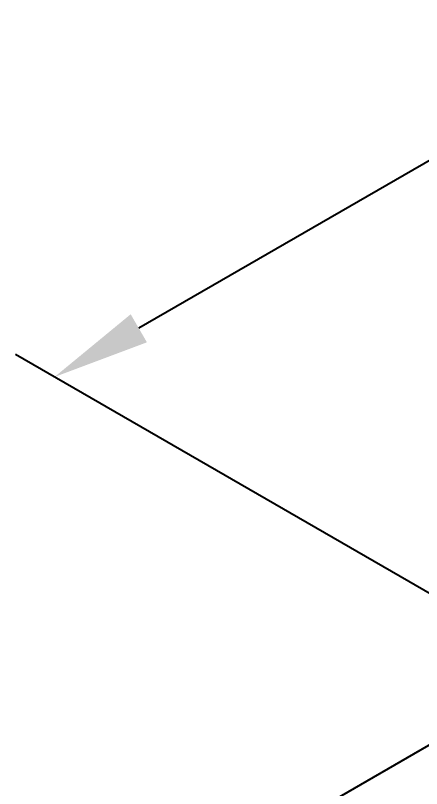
# Model space of a CAD drawing. Header units: millimetres. Extents: x 0 to 594, y 0 to 420.
# Drawn here: x 243.35 to 253.77, y 208.8 to 228.64 of the extents above; entities that cross this region are included whole.
import ezdxf

# ---------------------------------------------------------------- set-up
doc = ezdxf.new("R2010")
doc.units = ezdxf.units.MM
doc.header["$LTSCALE"] = 0.25
doc.layers.add('치수', color=1, linetype='Continuous')
doc.styles.add('AdskIsoMetric', font='arial.ttf', dxfattribs={"width": 0.8, "height": 2.5})
doc.styles.add('AdskIsoMetric-30', font='arial.ttf', dxfattribs={"width": 0.8, "height": 2.5})
doc.styles.add('AdskIsoMetric30', font='arial.ttf', dxfattribs={"width": 0.8, "oblique": 30, "height": 2.5})
doc.dimstyles.new('AdskIsoMetric', dxfattribs={"dimtxt": 2.5, "dimasz": 2.5, "dimexe": 1, "dimexo": 2, "dimgap": 0.8, "dimtad": 1, "dimdec": 0, "dimrnd": 1, "dimzin": 0, "dimdsep": 46, "dimtxsty": 'AdskIsoMetric', "dimcen": 0, "dimclrt": 7, "dimadec": 0, "dimazin": 0, "dimtfac": 1, "dimtdec": 0, "dimtmove": 1, "dimatfit": 3, "dimfxl": 0, "dimfrac": 2, "dimtolj": 1, "dimtzin": 0, "dimarcsym": 0})

# ---------------------------------------------------------------- blocks, each defined once
blk = doc.blocks.new('*D63')
at = {"layer": 'Defpoints', "color": 0}
for p in [(257.345, 211.866), (285.408, 195.664), (272.418, 188.164)]:
    blk.add_point(p, dxfattribs=at)
at = {"layer": '치수', "color": 0, "lineweight": -2}
for p, q in [((255.345, 210.712), (243.355, 203.789)), ((246.52, 203.116), (270.253, 189.414)), ((283.408, 194.509), (271.418, 187.587))]:
    blk.add_line(p, q, dxfattribs=at)
at = {"layer": '치수', "color": 0}
for points in [[(246.728, 203.477), (246.311, 202.756), (244.355, 204.366)], [(270.461, 189.775), (270.044, 189.053), (272.418, 188.164)]]:
    blk.add_solid(points, dxfattribs=at)
at = {"layer": '치수', "color": 7, "insert": (260.873, 197.447), "char_height": 2.5, "attachment_point": 5, "rotation": 330, "style": 'AdskIsoMetric30'}
blk.add_mtext('\\A1;2789', dxfattribs=at)
blk = doc.blocks.new('*D64')
at = {"layer": 'Defpoints', "color": 0}
for p in [(301.073, 237.113), (244.355, 219.366), (257.345, 211.866)]:
    blk.add_point(p, dxfattribs=at)
at = {"layer": '치수', "color": 0, "lineweight": -2}
for p, q in [((285.918, 243.363), (246.52, 220.616)), ((255.345, 213.021), (243.355, 219.944))]:
    blk.add_line(p, q, dxfattribs=at)
at = {"layer": '치수', "color": 0}
for points in [[(285.71, 243.724), (286.126, 243.002), (288.083, 244.613)], [(246.311, 220.977), (246.728, 220.256), (244.355, 219.366)]]:
    blk.add_solid(points, dxfattribs=at)
at = {"layer": '치수', "color": 7, "insert": (263.974, 233.286), "char_height": 2.5, "attachment_point": 5, "rotation": 30, "style": 'AdskIsoMetric-30'}
blk.add_mtext('\\A1;12221', dxfattribs=at)

msp = doc.modelspace()

# ---------------------------------------------------------------- dimensions: what is measured, and where the dimension line sits
at = {"layer": '치수'}
for base, p1, p2, angle, text, override, picture, middle in [((244.3546, 219.3664), (301.0733, 237.113), (257.345, 211.8664), 210, '12221', {"dimtad": 0, "dimlfac": 242.03003, "dimtxsty": 'AdskIsoMetric-30', "dimse1": 1, "dimse2": 0, "dimsd1": 0, "dimsd2": 0, "dimtmove": 1}, '*D64', (263.9738, 233.2859)), ((272.4178, 188.1641), (257.345, 211.8664), (285.4082, 195.6641), 330, '2789', {"dimtad": 0, "dimlfac": 86.064606, "dimtxsty": 'AdskIsoMetric30', "dimse1": 0, "dimse2": 0, "dimsd1": 0, "dimsd2": 0, "dimtmove": 1}, '*D63', (260.8733, 197.4472))]:
    dim = msp.add_linear_dim(base=base, p1=p1, p2=p2, angle=angle, text=text, dimstyle='AdskIsoMetric', override=override, dxfattribs=at)
    dim.commit()
    dim.dimension.update_dxf_attribs({"geometry": picture, "text_midpoint": middle, "dimtype": 160})

doc.saveas('drawing.dxf')
